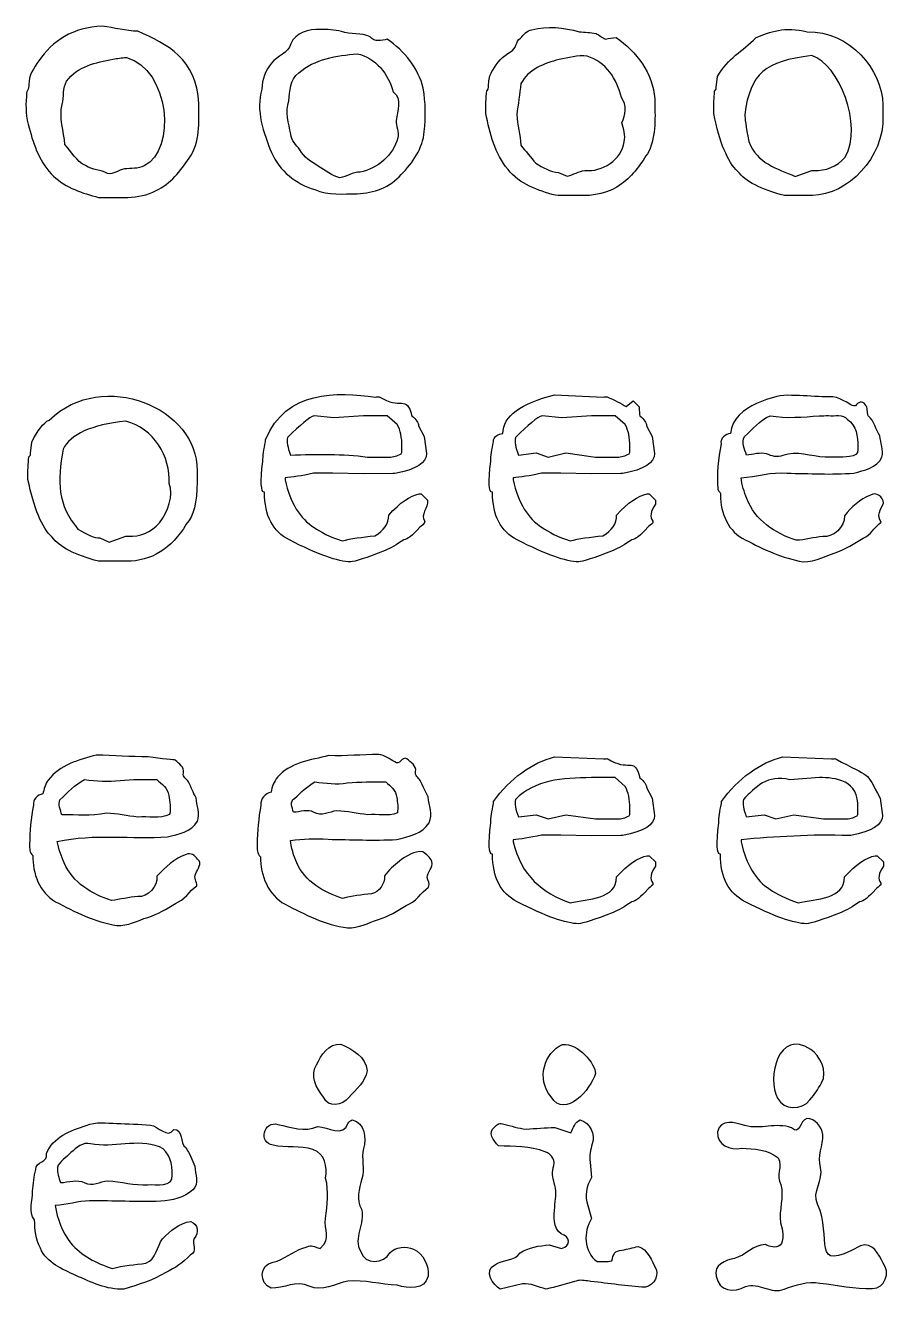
# Model space of a CAD drawing. Extents: x 1 to 11, y 10 to 119.
# Drawn here: x 0.97 to 11.05, y 77.7 to 92.49 of the extents above; entities that cross this region are included whole.
import ezdxf

# ---------------------------------------------------------------- set-up
doc = ezdxf.new("R2010")
doc.units = 0
doc.layers.add('Letters', color=7, linetype='CONTINUOUS')

msp = doc.modelspace()

# ---------------------------------------------------------------- linework, layer by layer
at = {"layer": 'Letters', "color": 7}
for p, q in [((4.406888, 92.448127), (4.406888, 92.448127)), ((7.425866, 92.420778), (7.425866, 92.420778)), ((10.082371, 92.420778), (10.082371, 92.420778)), ((4.836488, 92.162819), (4.836488, 92.162819)), ((1.129069, 92.080444), (1.129069, 92.080444)), ((2.148223, 92.119831), (2.148223, 92.119831)), ((9.023074, 91.769521), (9.037144, 91.900174)), ((9.002974, 91.72731), (9.023074, 91.74942)), ((9.023074, 91.74942), (9.023074, 91.769521)), ((10.964783, 91.566506), (10.964783, 91.435852)), ((6.698228, 91.453942), (6.698228, 91.453942)), ((8.992923, 91.466003), (8.992923, 91.552436)), ((9.354732, 91.453942), (9.354732, 91.453942)), ((9.941667, 90.734346), (10.134632, 90.804697)), ((10.134632, 90.804697), (10.158753, 90.804697)), ((10.142672, 90.51123), (9.817044, 90.51123)), ((7.138429, 88.186688), (7.709283, 88.162568)), ((9.810186, 88.182502), (9.810186, 88.182502)), ((7.97461, 88.052016), (8.053001, 88.120357)), ((8.053001, 88.120357), (8.125363, 88.047996)), ((4.566346, 87.921361), (4.3372, 87.945482)), ((4.912075, 87.945482), (4.566346, 87.921361)), ((5.189462, 87.945482), (4.912075, 87.945482)), ((5.306044, 87.84096), (5.189462, 87.945482)), ((7.222851, 87.921361), (6.993705, 87.945482)), ((7.568579, 87.945482), (7.222851, 87.921361)), ((7.845966, 87.945482), (7.568579, 87.945482)), ((7.962549, 87.84096), (7.845966, 87.945482)), ((10.330911, 87.946543), (10.330911, 87.946543)), ((5.553281, 87.8289), (5.619612, 87.704276)), ((8.209785, 87.8289), (8.276117, 87.704276)), ((1.031337, 87.507291), (1.045408, 87.637946)), ((3.770366, 87.641966), (3.770366, 87.666086)), ((3.770366, 87.641966), (3.770366, 87.641966)), ((5.360316, 87.515331), (5.360316, 87.587693)), ((5.619612, 87.704276), (5.647753, 87.503271)), ((6.426871, 87.641966), (6.426871, 87.666086)), ((6.426871, 87.641966), (6.426871, 87.641966)), ((8.016821, 87.515331), (8.016821, 87.587693)), ((8.276117, 87.704276), (8.304258, 87.503271)), ((1.011237, 87.465081), (1.031337, 87.48719)), ((1.031337, 87.48719), (1.031337, 87.507291)), ((4.059813, 87.48719), (4.059813, 87.48719)), ((4.958306, 87.463071), (5.211572, 87.463071)), ((5.350266, 87.501261), (5.360316, 87.515331)), ((6.716318, 87.48719), (6.923353, 87.511311)), ((6.716318, 87.48719), (6.716318, 87.48719)), ((6.923353, 87.511311), (7.062047, 87.463071)), ((7.062047, 87.463071), (7.269082, 87.511311)), ((7.269082, 87.511311), (7.614811, 87.463071)), ((7.614811, 87.463071), (7.868077, 87.463071)), ((8.00677, 87.501261), (8.016821, 87.515331)), ((1.001187, 87.203774), (1.001187, 87.290206)), ((2.973046, 87.304276), (2.973046, 87.173623)), ((2.973046, 87.304276), (2.973046, 87.304276)), ((4.554286, 87.276136), (4.32916, 87.274126)), ((4.908054, 87.266084), (4.554286, 87.276136)), ((7.21079, 87.276136), (6.985665, 87.274126)), ((7.564559, 87.266084), (7.21079, 87.276136)), ((3.999512, 87.221864), (3.999512, 87.197744)), ((5.253783, 87.270106), (4.908054, 87.266084)), ((5.277904, 87.270106), (5.253783, 87.270106)), ((6.656017, 87.221864), (6.656017, 87.197744)), ((7.910288, 87.270106), (7.564559, 87.266084)), ((7.934409, 87.270106), (7.910288, 87.270106)), ((5.561321, 87.03493), (5.585441, 87.03493)), ((5.585441, 87.03493), (5.657803, 86.962568)), ((8.217826, 87.03493), (8.241946, 87.03493)), ((8.241946, 87.03493), (8.314308, 86.962568)), ((8.314308, 86.962568), (8.314308, 86.914327)), ((8.282147, 86.715331), (8.282147, 86.695231)), ((1.584101, 86.624879), (1.584101, 86.624879)), ((1.949931, 86.472116), (2.142895, 86.542468)), ((2.142895, 86.542468), (2.167016, 86.542468)), ((1.839378, 86.520357), (1.949931, 86.472116)), ((2.150936, 86.249), (1.825307, 86.249)), ((1.797906, 83.990218), (1.797906, 83.990219)), ((4.506185, 83.983516), (4.506185, 83.983516)), ((7.138429, 83.968903), (7.709283, 83.944783)), ((9.794933, 83.968903), (10.365788, 83.944783)), ((7.845966, 83.727698), (7.568579, 83.727698)), ((7.962549, 83.623174), (7.845966, 83.727698)), ((10.225084, 83.727698), (9.879356, 83.703577)), ((2.502335, 83.705747), (2.502335, 83.705747)), ((5.170578, 83.678367), (5.170578, 83.678367)), ((8.209785, 83.611114), (8.276117, 83.486491)), ((6.426871, 83.42418), (6.426871, 83.4483)), ((8.276117, 83.486491), (8.304258, 83.285487)), ((9.083376, 83.42418), (9.083376, 83.4483)), ((10.932622, 83.486491), (10.960763, 83.285487)), ((6.426871, 83.42418), (6.426871, 83.42418)), ((6.716318, 83.269406), (6.923353, 83.293527)), ((6.923353, 83.293527), (7.062047, 83.245286)), ((7.062047, 83.245286), (7.269082, 83.293527)), ((7.269082, 83.293527), (7.614811, 83.245286)), ((8.00677, 83.283477), (8.016821, 83.297547)), ((8.016821, 83.297547), (8.016821, 83.369908)), ((9.083376, 83.42418), (9.083376, 83.42418)), ((9.372823, 83.269406), (9.579858, 83.293527)), ((9.579858, 83.293527), (9.718552, 83.245286)), ((9.718552, 83.245286), (9.925587, 83.293527)), ((9.925587, 83.293527), (10.271315, 83.245286)), ((10.663275, 83.283477), (10.673325, 83.297547)), ((10.673325, 83.297547), (10.673325, 83.369908)), ((6.716318, 83.269406), (6.716318, 83.269406)), ((7.614811, 83.245286), (7.868077, 83.245286)), ((9.372823, 83.269406), (9.372823, 83.269406)), ((10.271315, 83.245286), (10.524582, 83.245286)), ((6.656017, 83.004079), (6.656017, 82.979959)), ((7.21079, 83.058351), (6.985665, 83.056341)), ((7.564559, 83.0483), (7.21079, 83.058351)), ((7.910288, 83.052321), (7.564559, 83.0483)), ((7.934409, 83.052321), (7.910288, 83.052321)), ((9.312521, 83.004079), (9.312521, 82.979959)), ((10.590913, 83.052321), (10.566793, 83.052321)), ((8.217826, 82.817144), (8.241946, 82.817144)), ((8.241946, 82.817144), (8.314308, 82.744782)), ((8.314308, 82.744782), (8.314308, 82.696542)), ((10.87433, 82.817144), (10.898451, 82.817144)), ((10.898451, 82.817144), (10.970813, 82.744782)), ((10.970813, 82.744782), (10.970813, 82.696542)), ((8.282147, 82.497547), (8.282147, 82.477447)), ((10.938652, 82.497547), (10.938652, 82.477447)), ((4.648758, 80.621247), (4.648758, 80.621247)), ((7.615533, 80.278564), (7.615533, 80.278564)), ((9.73751, 79.992258), (9.73751, 79.992258)), ((4.781421, 79.738834), (4.781421, 79.738834)), ((7.437926, 79.738834), (7.437926, 79.738834)), ((10.079304, 79.756484), (10.079305, 79.756484)), ((7.140981, 79.650234), (7.329383, 79.588081)), ((1.091639, 79.161951), (1.091639, 79.161951)), ((7.553471, 79.244017), (7.568579, 79.065468)), ((1.381086, 79.007176), (1.381086, 79.007176)), ((7.527623, 78.741394), (7.568579, 78.589086)), ((7.076728, 78.28362), (7.220841, 78.241348)), ((6.764559, 77.829287), (6.505263, 77.764966))]:
    msp.add_line(p, q, dxfattribs=at)
for points in [[(1.868231, 92.484942), (1.530306, 92.47445), (1.280337, 92.310676), (1.129069, 92.080444)], [(2.283427, 92.426559), (2.142091, 92.426803), (2.007387, 92.46786), (1.868231, 92.484942)], [(6.874044, 92.442322), (7.054532, 92.494316), (7.246958, 92.465553), (7.425866, 92.420778)], [(9.488658, 92.351407), (9.640082, 92.417068), (9.826424, 92.486439), (10.082371, 92.420778)], [(2.994889, 91.581352), (2.965272, 92.110381), (2.622799, 92.272378), (2.283427, 92.426559)], [(4.406888, 92.448127), (4.277111, 92.449571), (4.119642, 92.412848), (4.064418, 92.280614)], [(4.654719, 92.42425), (4.573162, 92.44021), (4.490068, 92.449489), (4.406888, 92.448127)], [(4.990829, 92.359824), (4.887027, 92.416063), (4.762386, 92.380214), (4.654719, 92.42425)], [(5.189331, 92.332111), (5.123033, 92.314124), (5.040186, 92.299338), (4.990829, 92.359824)], [(5.60858, 91.760692), (5.551391, 91.997073), (5.388042, 92.197264), (5.189331, 92.332111)], [(6.624641, 92.185562), (6.695573, 92.219241), (6.683542, 92.305322), (6.739957, 92.347284)], [(6.739957, 92.347284), (6.780927, 92.384643), (6.81421, 92.435139), (6.874044, 92.442322)], [(7.425866, 92.420778), (7.490766, 92.413512), (7.558049, 92.413217), (7.621485, 92.401673)], [(7.621485, 92.401673), (7.658256, 92.380973), (7.69269, 92.349377), (7.730857, 92.33519)], [(7.730857, 92.33519), (7.772577, 92.341609), (7.814297, 92.348027), (7.856017, 92.354446)], [(7.856017, 92.354446), (8.092486, 92.188924), (8.287149, 91.934173), (8.305518, 91.637618)], [(9.037144, 91.900174), (9.162402, 92.116682), (9.323386, 92.18914), (9.488658, 92.351407)], [(10.082371, 92.420778), (10.577803, 92.427992), (10.95694, 91.98245), (10.964783, 91.566506)], [(4.064418, 92.280614), (4.035022, 92.168339), (3.906475, 92.139713), (3.840199, 92.054768)], [(4.157322, 91.939686), (4.339309, 92.102743), (4.600867, 92.142021), (4.836488, 92.162819)], [(4.836488, 92.162819), (5.053317, 92.122098), (5.204599, 91.923002), (5.258884, 91.719199)], [(6.418399, 91.971688), (6.465582, 92.061233), (6.535631, 92.136932), (6.624641, 92.185562)], [(1.129069, 92.080444), (1.06922, 91.998942), (1.007638, 91.910154), (1.013007, 91.804301)], [(1.452456, 91.844128), (1.574338, 92.01493), (1.797063, 92.064687), (1.991165, 92.101019)], [(1.991165, 92.101019), (2.043154, 92.108438), (2.095966, 92.119129), (2.148223, 92.119831)], [(2.148223, 92.119831), (2.656598, 91.97929), (2.73139, 91.041471), (2.357118, 90.856662)], [(3.840199, 92.054768), (3.768964, 91.97046), (3.729146, 91.863248), (3.727612, 91.752619)], [(7.190461, 92.095962), (7.020014, 92.053124), (6.830524, 91.982838), (6.746469, 91.815752)], [(7.518493, 92.133654), (7.409999, 92.153103), (7.297964, 92.114922), (7.190461, 92.095962)], [(7.918715, 91.654419), (7.865927, 91.861554), (7.738362, 92.076219), (7.518493, 92.133654)], [(10.134632, 92.14339), (9.5886, 92.073232), (9.420345, 91.946036), (9.354732, 91.453942)], [(10.526592, 90.959471), (10.733294, 91.333619), (10.457267, 92.039263), (10.134632, 92.14339)], [(4.042014, 91.613673), (4.053897, 91.728247), (4.052909, 91.864214), (4.157322, 91.939686)], [(6.373117, 91.830317), (6.373917, 91.881688), (6.388202, 91.929463), (6.418399, 91.971688)], [(1.013007, 91.804301), (1.015905, 91.752486), (0.974561, 91.721219), (0.984924, 91.666492)], [(1.400952, 91.57249), (1.422932, 91.661318), (1.405953, 91.763676), (1.452456, 91.844128)], [(3.727612, 91.752619), (3.653141, 91.502617), (3.746892, 91.243142), (3.838507, 91.01104)], [(5.258884, 91.719199), (5.364813, 91.638211), (5.306241, 91.496061), (5.293585, 91.387646)], [(5.620646, 91.25798), (5.638995, 91.424694), (5.635194, 91.595352), (5.60858, 91.760692)], [(6.336419, 91.466003), (6.336352, 91.554448), (6.335635, 91.645759), (6.350208, 91.731423)], [(6.350208, 91.731423), (6.379186, 91.754897), (6.363294, 91.797528), (6.373117, 91.830317)], [(6.746469, 91.815752), (6.730388, 91.695149), (6.714308, 91.574546), (6.698228, 91.453942)], [(8.992923, 91.552436), (8.992923, 91.577896), (8.996273, 91.636188), (9.002974, 91.72731)], [(0.984924, 91.666492), (0.971849, 91.54292), (0.978216, 91.418721), (1.016569, 91.299886)], [(1.431187, 91.10608), (1.425037, 91.261626), (1.358476, 91.416239), (1.400952, 91.57249)], [(2.879131, 90.947699), (3.011045, 91.129206), (2.992827, 91.368881), (2.994889, 91.581352)], [(4.065742, 91.226773), (4.038903, 91.35355), (3.998519, 91.48494), (4.042014, 91.613673)], [(7.922348, 91.358529), (7.970337, 91.450042), (7.980063, 91.565092), (7.918715, 91.654419)], [(8.305518, 91.637618), (8.308973, 91.432257), (8.324549, 91.216128), (8.237047, 91.024672)], [(6.595762, 90.814818), (6.441159, 90.997101), (6.386842, 91.238293), (6.336419, 91.466003)], [(6.698228, 91.453942), (6.702273, 91.33404), (6.741814, 91.2177), (6.744459, 91.098164)], [(9.27433, 90.792636), (9.155067, 90.90386), (9.061265, 91.128316), (8.992923, 91.466003)], [(9.354732, 91.453942), (9.354732, 91.419102), (9.370143, 91.314579), (9.400964, 91.140376)], [(10.964783, 91.435852), (10.978526, 90.951292), (10.552159, 90.519103), (10.142672, 90.51123)], [(1.016569, 91.299886), (1.068559, 91.095116), (1.144435, 90.886161), (1.300927, 90.737361)], [(5.293585, 91.387646), (5.284417, 91.317676), (5.33532, 91.25402), (5.311141, 91.182958)], [(7.950646, 91.137813), (7.966899, 91.212861), (7.943437, 91.288268), (7.922348, 91.358529)], [(4.169171, 91.044547), (4.12783, 91.101558), (4.069231, 91.1507), (4.065742, 91.226773)], [(5.311141, 91.182958), (5.263223, 90.978063), (5.072283, 90.8269), (4.872491, 90.783153)], [(5.352265, 90.755332), (5.483566, 90.89441), (5.60428, 91.061358), (5.620646, 91.25798)], [(7.489245, 90.804697), (7.696749, 90.7816), (7.91656, 90.926708), (7.950646, 91.137813)], [(9.400964, 91.140376), (9.500911, 90.882151), (9.731135, 90.826213), (9.941667, 90.734346)], [(1.672737, 90.860864), (1.563613, 90.908521), (1.511164, 91.02388), (1.431187, 91.10608)], [(3.838507, 91.01104), (3.932859, 90.801032), (4.12431, 90.642718), (4.344756, 90.580248)], [(4.385338, 90.852402), (4.304963, 90.906677), (4.214794, 90.953828), (4.169171, 91.044547)], [(6.744459, 91.098164), (6.80275, 91.027812), (6.861042, 90.957461), (6.919333, 90.887109)], [(8.237047, 91.024672), (8.149039, 90.886272), (8.055217, 90.744452), (7.918925, 90.647968)], [(1.930548, 90.766753), (1.849829, 90.813881), (1.751568, 90.80722), (1.672737, 90.860864)], [(2.357118, 90.856662), (2.284581, 90.820249), (2.201527, 90.830398), (2.125046, 90.821556)], [(2.495603, 90.56863), (2.661232, 90.649626), (2.780429, 90.796726), (2.879131, 90.947699)], [(4.636098, 90.718092), (4.543511, 90.738493), (4.467256, 90.80531), (4.385338, 90.852402)], [(6.919333, 90.887109), (7.00046, 90.835662), (7.08889, 90.789317), (7.184799, 90.77814)], [(10.158753, 90.804697), (10.300796, 90.795317), (10.423409, 90.846908), (10.526592, 90.959471)], [(1.300927, 90.737361), (1.442552, 90.599507), (1.638611, 90.538191), (1.825307, 90.489279)], [(2.125046, 90.821556), (2.060343, 90.807484), (1.994424, 90.754101), (1.930548, 90.766753)], [(4.872491, 90.783153), (4.786289, 90.786291), (4.717303, 90.731086), (4.636098, 90.718092)], [(4.839639, 90.531978), (5.031232, 90.537378), (5.223019, 90.610467), (5.352265, 90.755332)], [(7.147669, 90.514576), (6.944759, 90.569566), (6.729164, 90.642524), (6.595762, 90.814818)], [(7.184799, 90.77814), (7.220039, 90.765618), (7.254931, 90.741863), (7.290385, 90.736249)], [(7.290385, 90.736249), (7.356882, 90.757872), (7.421631, 90.789396), (7.489245, 90.804697)], [(9.817044, 90.51123), (9.540997, 90.582251), (9.360093, 90.676053), (9.27433, 90.792636)], [(1.825307, 90.489279), (2.048623, 90.495054), (2.289881, 90.457672), (2.495603, 90.56863)], [(4.344756, 90.580248), (4.50173, 90.514008), (4.674059, 90.530462), (4.839639, 90.531978)], [(7.918925, 90.647968), (7.77496, 90.539313), (7.591157, 90.50237), (7.413903, 90.51123)], [(7.413903, 90.51123), (7.325293, 90.513396), (7.235569, 90.506854), (7.147669, 90.514576)], [(1.248423, 87.895231), (1.885019, 88.502621), (2.984556, 88.030999), (2.973046, 87.304276)], [(3.770366, 87.666086), (4.009412, 88.247152), (4.606023, 88.222302), (5.052778, 88.162568)], [(5.052778, 88.162568), (5.066178, 88.163909), (5.080249, 88.165248), (5.094989, 88.166588)], [(5.094989, 88.166588), (5.34719, 88.004388), (5.406834, 88.201653), (5.476899, 87.943472)], [(6.535414, 87.736437), (6.540774, 87.941463), (6.741779, 88.091546), (7.138429, 88.186688)], [(7.709283, 88.162568), (7.722683, 88.163908), (7.736754, 88.165248), (7.751494, 88.166588)], [(7.751494, 88.166588), (7.838596, 88.126387), (7.912968, 88.088196), (7.97461, 88.052016)], [(9.810186, 88.182502), (9.699852, 88.173839), (9.594373, 88.12787), (9.49187, 88.087667)], [(10.171697, 88.170602), (10.051292, 88.176789), (9.930821, 88.184701), (9.810186, 88.182502)], [(10.500108, 88.123516), (10.401195, 88.188776), (10.281603, 88.157232), (10.171697, 88.170602)], [(8.125363, 88.047996), (8.125363, 87.997074), (8.128043, 87.962233), (8.133404, 87.943472)], [(9.49187, 88.087667), (9.348781, 88.024496), (9.196837, 87.906556), (9.190264, 87.737992)], [(10.646319, 88.059108), (10.592485, 88.051917), (10.550097, 88.108448), (10.500108, 88.123516)], [(10.758667, 88.076534), (10.728677, 88.123674), (10.666673, 88.103761), (10.646319, 88.059108)], [(10.794149, 87.944503), (10.771128, 87.985438), (10.797777, 88.040374), (10.758667, 88.076534)], [(1.045408, 87.637946), (1.112409, 87.774628), (1.180081, 87.86039), (1.248423, 87.895231)], [(2.142895, 87.881161), (1.739545, 87.839619), (1.495659, 87.730407), (1.411237, 87.553522)], [(2.647815, 87.154552), (2.664474, 87.469334), (2.466073, 87.801287), (2.142895, 87.881161)], [(4.3372, 87.945482), (4.280919, 87.926722), (4.177066, 87.841629), (4.025642, 87.690206)], [(5.476899, 87.943472), (5.52782, 87.900591), (5.553281, 87.8624), (5.553281, 87.8289)], [(6.993705, 87.945482), (6.937424, 87.926721), (6.833571, 87.841629), (6.682147, 87.690206)], [(8.133404, 87.943472), (8.184325, 87.900591), (8.209785, 87.862401), (8.209785, 87.8289)], [(9.35074, 87.701122), (9.444658, 87.788968), (9.531724, 87.890768), (9.651072, 87.945068)], [(9.651072, 87.945068), (9.840668, 87.911164), (10.033579, 87.929549), (10.223294, 87.943917)], [(10.223294, 87.943917), (10.25866, 87.945378), (10.294961, 87.946331), (10.330911, 87.946543)], [(10.330911, 87.946543), (10.405401, 87.937841), (10.497726, 87.96885), (10.551527, 87.902684)], [(10.551527, 87.902684), (10.65715, 87.833579), (10.672395, 87.69968), (10.673468, 87.584281)], [(10.930238, 87.709151), (10.88001, 87.785482), (10.863516, 87.88175), (10.794149, 87.944503)], [(5.360316, 87.587693), (5.360316, 87.690876), (5.342225, 87.775298), (5.306044, 87.84096)], [(6.426871, 87.666086), (6.440271, 87.706286), (6.476452, 87.729737), (6.535414, 87.736437)], [(8.016821, 87.587693), (8.016821, 87.690876), (7.99873, 87.775298), (7.962549, 87.84096)], [(9.190264, 87.737992), (9.127413, 87.734711), (9.068156, 87.682797), (9.077879, 87.616409)], [(3.738205, 87.412819), (3.739545, 87.47714), (3.750266, 87.553522), (3.770366, 87.641966)], [(4.025642, 87.690206), (4.016262, 87.644644), (4.027652, 87.576972), (4.059813, 87.48719)], [(6.39471, 87.412819), (6.39605, 87.47714), (6.40677, 87.553523), (6.426871, 87.641966)], [(6.682147, 87.690206), (6.672767, 87.644645), (6.684157, 87.576973), (6.716318, 87.48719)], [(9.077879, 87.616409), (9.048788, 87.442839), (9.024137, 87.264368), (9.040112, 87.088643)], [(9.37375, 87.486278), (9.355328, 87.553177), (9.313218, 87.635639), (9.35074, 87.701122)], [(10.673468, 87.584281), (10.677541, 87.538564), (10.672102, 87.4884), (10.616762, 87.479117)], [(10.953372, 87.461104), (10.974321, 87.544157), (10.935675, 87.627712), (10.930238, 87.709151)], [(1.001187, 87.290206), (1.001187, 87.315667), (1.004537, 87.373958), (1.011237, 87.465081)], [(1.411237, 87.553522), (1.340206, 87.179878), (1.348857, 86.902556), (1.584101, 86.624879)], [(4.059813, 87.48719), (4.376314, 87.49547), (4.66843, 87.504536), (4.958306, 87.463071)], [(5.211572, 87.463071), (5.259813, 87.463071), (5.306044, 87.475801), (5.350266, 87.501261)], [(5.647753, 87.503271), (5.647753, 87.396069), (5.52447, 87.318347), (5.277904, 87.270106)], [(7.868077, 87.463071), (7.916318, 87.463071), (7.962549, 87.475801), (8.00677, 87.501261)], [(8.304258, 87.503271), (8.304258, 87.396069), (8.180975, 87.318347), (7.934409, 87.270106)], [(9.609882, 87.501273), (9.531003, 87.520532), (9.451564, 87.491989), (9.37375, 87.486278)], [(9.798381, 87.480592), (9.733958, 87.453663), (9.669601, 87.475321), (9.609882, 87.501273)], [(10.292934, 87.462971), (10.128694, 87.468116), (9.959624, 87.54275), (9.798381, 87.480592)], [(10.616762, 87.479117), (10.511897, 87.449074), (10.40055, 87.46855), (10.292934, 87.462971)], [(10.625596, 87.27746), (10.745217, 87.307554), (10.896537, 87.33663), (10.953372, 87.461104)], [(3.758306, 87.05302), (3.715425, 87.05302), (3.708724, 87.172953), (3.738205, 87.412819)], [(4.32916, 87.274126), (4.189797, 87.244644), (4.079914, 87.227224), (3.999512, 87.221864)], [(6.414811, 87.05302), (6.371929, 87.05302), (6.365229, 87.172953), (6.39471, 87.412819)], [(6.985665, 87.274126), (6.846301, 87.244645), (6.736419, 87.227224), (6.656017, 87.221864)], [(9.313702, 87.221174), (9.491785, 87.235322), (9.666008, 87.293698), (9.846297, 87.274798)], [(9.846297, 87.274798), (10.105817, 87.273571), (10.366939, 87.253686), (10.625596, 87.27746)], [(1.282594, 86.530407), (1.163331, 86.64163), (1.069528, 86.866086), (1.001187, 87.203774)], [(2.534855, 86.697241), (2.627317, 86.821864), (2.705437, 87.020548), (2.647815, 87.154552)], [(2.973046, 87.173623), (2.973046, 86.935098), (2.930835, 86.770943), (2.846413, 86.681161)], [(3.999512, 87.197744), (4.058473, 86.929737), (4.171036, 86.744812), (4.3372, 86.642969)], [(6.656017, 87.197744), (6.714978, 86.929738), (6.827541, 86.744813), (6.993705, 86.642969)], [(9.380803, 86.98031), (9.348293, 87.057116), (9.319456, 87.137291), (9.313702, 87.221174)], [(4.047753, 86.498247), (3.854788, 86.596069), (3.758306, 86.780993), (3.758306, 87.05302)], [(5.205542, 86.787693), (5.338205, 86.932417), (5.456798, 87.014829), (5.561321, 87.03493)], [(6.704258, 86.498247), (6.511293, 86.596069), (6.414811, 86.780993), (6.414811, 87.05302)], [(7.862047, 86.787693), (7.99471, 86.932417), (8.113303, 87.014829), (8.217826, 87.03493)], [(9.040112, 87.088643), (9.046868, 87.058901), (9.084216, 87.053766), (9.070603, 87.018222)], [(9.070603, 87.018222), (9.07288, 86.813309), (9.162504, 86.586781), (9.361145, 86.499969)], [(9.953524, 86.493917), (9.712186, 86.573224), (9.468095, 86.728122), (9.380803, 86.98031)], [(10.819648, 87.018982), (10.699565, 86.969872), (10.593733, 86.878978), (10.518129, 86.778119)], [(10.971276, 86.92584), (10.970552, 86.998011), (10.886598, 87.063596), (10.819648, 87.018982)], [(5.657803, 86.962568), (5.665795, 86.866322), (5.571078, 86.792966), (5.625642, 86.715331)], [(8.314308, 86.914327), (8.256687, 86.829904), (8.245966, 86.763573), (8.282147, 86.715331)], [(10.94595, 86.703552), (10.884387, 86.773214), (10.940266, 86.860366), (10.971276, 86.92584)], [(2.167016, 86.542468), (2.309059, 86.533088), (2.431673, 86.584679), (2.534855, 86.697241)], [(5.044738, 86.544478), (5.151941, 86.606119), (5.205542, 86.68719), (5.205542, 86.787693)], [(5.625642, 86.715331), (5.628513, 86.681937), (5.587723, 86.662446), (5.567351, 86.64498)], [(7.701243, 86.544478), (7.808445, 86.606119), (7.862047, 86.68719), (7.862047, 86.787693)], [(8.282147, 86.695231), (8.262047, 86.67781), (8.242616, 86.66106), (8.223856, 86.64498)], [(10.518129, 86.778119), (10.514879, 86.647042), (10.396995, 86.525828), (10.262989, 86.536417)], [(10.773988, 86.538709), (10.837492, 86.587076), (10.881717, 86.655966), (10.94595, 86.703552)], [(1.584101, 86.624879), (1.695324, 86.555197), (1.780416, 86.520357), (1.839378, 86.520357)], [(2.846413, 86.681161), (2.670869, 86.393054), (2.439043, 86.249), (2.150936, 86.249)], [(4.3372, 86.642969), (4.409562, 86.588028), (4.518105, 86.535767), (4.662828, 86.486186)], [(4.662828, 86.486186), (4.764671, 86.512987), (4.891974, 86.532417), (5.044738, 86.544478)], [(5.567351, 86.64498), (5.485609, 86.551178), (5.423297, 86.502267), (5.380416, 86.498247)], [(6.993705, 86.642969), (7.066067, 86.588028), (7.17461, 86.535767), (7.319333, 86.486186)], [(7.319333, 86.486186), (7.421176, 86.512986), (7.548479, 86.532417), (7.701243, 86.544478)], [(8.223856, 86.64498), (8.142114, 86.551178), (8.079802, 86.502267), (8.036921, 86.498247)], [(10.262989, 86.536417), (10.159105, 86.529726), (10.055054, 86.494631), (9.953524, 86.493917)], [(10.459427, 86.365076), (10.568617, 86.41463), (10.670465, 86.479278), (10.773988, 86.538709)], [(1.825307, 86.249), (1.54926, 86.320022), (1.368356, 86.413823), (1.282594, 86.530407)], [(4.763331, 86.24297), (4.615927, 86.24297), (4.377401, 86.328062), (4.047753, 86.498247)], [(5.380416, 86.498247), (5.300014, 86.441964), (5.227652, 86.400423), (5.163331, 86.373623)], [(7.419836, 86.24297), (7.272432, 86.24297), (7.033906, 86.328062), (6.704258, 86.498247)], [(8.036921, 86.498247), (7.956519, 86.441964), (7.884157, 86.400423), (7.819836, 86.373623)], [(9.361145, 86.499969), (9.573259, 86.387799), (9.795844, 86.280259), (10.035079, 86.244063)], [(5.163331, 86.373623), (4.940885, 86.286521), (4.807552, 86.24297), (4.763331, 86.24297)], [(7.819836, 86.373623), (7.59739, 86.286521), (7.464057, 86.24297), (7.419836, 86.24297)], [(10.035079, 86.244063), (10.185525, 86.241034), (10.318966, 86.323042), (10.459427, 86.365076)], [(1.797906, 83.990219), (1.595662, 83.937162), (1.371091, 83.873362), (1.238566, 83.699122)], [(2.403265, 83.969607), (2.201848, 83.968083), (1.999364, 83.986439), (1.797906, 83.990218)], [(2.718799, 83.932586), (2.718799, 83.932586), (2.550592, 83.943316), (2.403265, 83.969607)], [(2.81318, 83.781109), (2.828792, 83.851866), (2.759077, 83.885706), (2.718799, 83.932586)], [(4.506185, 83.983516), (4.299964, 83.932771), (4.048238, 83.901844), (3.907945, 83.73096)], [(5.090433, 83.997917), (4.887551, 83.9941), (4.709346, 83.978746), (4.506185, 83.983516)], [(5.278595, 83.912498), (5.216219, 83.939781), (5.157868, 83.986363), (5.090433, 83.997917)], [(5.418409, 83.946759), (5.359279, 83.980434), (5.329476, 83.859341), (5.278595, 83.912498)], [(5.518729, 83.799141), (5.531995, 83.868027), (5.460248, 83.906263), (5.418409, 83.946759)], [(6.426871, 83.4483), (6.615136, 83.716411), (6.880695, 83.904508), (7.138429, 83.968903)], [(7.709283, 83.944783), (7.722683, 83.946123), (7.736754, 83.947462), (7.751494, 83.948803)], [(7.751494, 83.948803), (8.003695, 83.786603), (8.063338, 83.983869), (8.133404, 83.725688)], [(9.083376, 83.4483), (9.271642, 83.716411), (9.537199, 83.904508), (9.794933, 83.968903)], [(10.365788, 83.944783), (10.379188, 83.946123), (10.393258, 83.947462), (10.407999, 83.948803)], [(10.407999, 83.948803), (10.838438, 83.711732), (10.751841, 83.826141), (10.932622, 83.486491)], [(2.873428, 83.677508), (2.853053, 83.714011), (2.802275, 83.731894), (2.81318, 83.781109)], [(3.907945, 83.73096), (3.869528, 83.68114), (3.843229, 83.621609), (3.834918, 83.559093)], [(5.574089, 83.693224), (5.55152, 83.728506), (5.507131, 83.750347), (5.518729, 83.799141)], [(7.568579, 83.727698), (7.223124, 83.723216), (6.913875, 83.703518), (6.682147, 83.472421)], [(8.133404, 83.725688), (8.184325, 83.682806), (8.209785, 83.644614), (8.209785, 83.611114)], [(9.879356, 83.703577), (9.618009, 83.770208), (9.478063, 83.611164), (9.338652, 83.472421)], [(10.673325, 83.369908), (10.689731, 83.701939), (10.405383, 83.728992), (10.225084, 83.727698)], [(1.238566, 83.699122), (1.201575, 83.653073), (1.187712, 83.588401), (1.175252, 83.536967)], [(1.375151, 83.469508), (1.465085, 83.553452), (1.550047, 83.649196), (1.661223, 83.70534)], [(1.661223, 83.70534), (1.798978, 83.686348), (1.936872, 83.675364), (2.075302, 83.694658)], [(2.075302, 83.694658), (2.217469, 83.709134), (2.359681, 83.70565), (2.502335, 83.705747)], [(2.502335, 83.705747), (2.561464, 83.653431), (2.63315, 83.605429), (2.6432, 83.520587)], [(2.962085, 83.493377), (2.924747, 83.551971), (2.901994, 83.615823), (2.873428, 83.677508)], [(4.109614, 83.485681), (4.183643, 83.554296), (4.255026, 83.629724), (4.345203, 83.677273)], [(4.345203, 83.677273), (4.470945, 83.662176), (4.596707, 83.644701), (4.723084, 83.665051)], [(4.723084, 83.665051), (4.872066, 83.679774), (5.02104, 83.67958), (5.170578, 83.678367)], [(5.170578, 83.678367), (5.230126, 83.63057), (5.291561, 83.578726), (5.298899, 83.497667)], [(5.666154, 83.502919), (5.628957, 83.563941), (5.604767, 83.629883), (5.574089, 83.693224)], [(8.016821, 83.369908), (8.016821, 83.473091), (7.99873, 83.557512), (7.962549, 83.623174)], [(1.175252, 83.536967), (1.110837, 83.528857), (1.05697, 83.472014), (1.065009, 83.405138)], [(1.396003, 83.293252), (1.381067, 83.349038), (1.351229, 83.415284), (1.375151, 83.469508)], [(2.6432, 83.520587), (2.657979, 83.448733), (2.668301, 83.366191), (2.652548, 83.298032)], [(2.975978, 83.219152), (3.015212, 83.30655), (2.962576, 83.403124), (2.962085, 83.493377)], [(3.834918, 83.559093), (3.764811, 83.544768), (3.70991, 83.47995), (3.716396, 83.407467)], [(4.095378, 83.323204), (4.082968, 83.377379), (4.046173, 83.450702), (4.109614, 83.485681)], [(5.298899, 83.497667), (5.310115, 83.438917), (5.315189, 83.373986), (5.307754, 83.317393)], [(5.676274, 83.201958), (5.725497, 83.296599), (5.670282, 83.4044), (5.666154, 83.502919)], [(6.682147, 83.472421), (6.672767, 83.42686), (6.684157, 83.359188), (6.716318, 83.269406)], [(9.338652, 83.472421), (9.329272, 83.42686), (9.340662, 83.359188), (9.372823, 83.269406)], [(1.065009, 83.405138), (1.035605, 83.254936), (1.024638, 83.10132), (1.019615, 82.948552)], [(1.918174, 83.312416), (1.719107, 83.270941), (1.58632, 83.297794), (1.396003, 83.293252)], [(2.28109, 83.267246), (2.160215, 83.280142), (2.038632, 83.308809), (1.918174, 83.312416)], [(2.652548, 83.298032), (2.538039, 83.239332), (2.403869, 83.278753), (2.28109, 83.267246)], [(3.716396, 83.407467), (3.687081, 83.256316), (3.675563, 83.101827), (3.670941, 82.948102)], [(4.335682, 83.32182), (4.260306, 83.366117), (4.175298, 83.324064), (4.095378, 83.323204)], [(4.601396, 83.341579), (4.512583, 83.330433), (4.421191, 83.270579), (4.335682, 83.32182)], [(4.961726, 83.294624), (4.841598, 83.308236), (4.721605, 83.333844), (4.601396, 83.341579)], [(5.307754, 83.317393), (5.199288, 83.270291), (5.075998, 83.305552), (4.961726, 83.294624)], [(6.39471, 83.195033), (6.39605, 83.259356), (6.40677, 83.335738), (6.426871, 83.42418)], [(7.868077, 83.245286), (7.916318, 83.245286), (7.962549, 83.258017), (8.00677, 83.283477)], [(8.304258, 83.285487), (8.304258, 83.178284), (8.180975, 83.100562), (7.934409, 83.052321)], [(9.051215, 83.195033), (9.052555, 83.259356), (9.063275, 83.335738), (9.083376, 83.42418)], [(10.524582, 83.245286), (10.572823, 83.245286), (10.619054, 83.258017), (10.663275, 83.283477)], [(10.960763, 83.285487), (10.960763, 83.178284), (10.83748, 83.100562), (10.590913, 83.052321)], [(2.626583, 83.035471), (2.752131, 83.066651), (2.906654, 83.09692), (2.975978, 83.219152)], [(5.298274, 83.006109), (5.434606, 83.037859), (5.599554, 83.071449), (5.676274, 83.201958)], [(6.414811, 82.835236), (6.37193, 82.835236), (6.365229, 82.955169), (6.39471, 83.195033)], [(9.071315, 82.835236), (9.028434, 82.835236), (9.021734, 82.955169), (9.051215, 83.195033)], [(1.342745, 82.983758), (1.774547, 83.076791), (2.222142, 83.0091), (2.626583, 83.035471)], [(4.06073, 82.995801), (4.207416, 83.010783), (4.349863, 83.02183), (4.49871, 83.008522)], [(4.134035, 82.732711), (4.103389, 82.803321), (4.062941, 82.927514), (4.06073, 82.995801)], [(4.49871, 83.008522), (4.765069, 83.004739), (5.032261, 82.991622), (5.298274, 83.006109)], [(6.985665, 83.056341), (6.846301, 83.02686), (6.736419, 83.009439), (6.656017, 83.004079)], [(10.566793, 83.052321), (10.137683, 83.068241), (9.702127, 83.037394), (9.312521, 83.004079)], [(1.019615, 82.948552), (1.02269, 82.904743), (1.018687, 82.848539), (1.0578, 82.819223)], [(1.424969, 82.732748), (1.38772, 82.81274), (1.361098, 82.897581), (1.342745, 82.983758)], [(2.979083, 82.775827), (2.945848, 82.819221), (2.901677, 82.857922), (2.84622, 82.8308)], [(3.670941, 82.948102), (3.673102, 82.899163), (3.672927, 82.841782), (3.710177, 82.804879)], [(5.603912, 82.862919), (5.50217, 82.878111), (5.408601, 82.81105), (5.329881, 82.75458)], [(5.706763, 82.750806), (5.691011, 82.79895), (5.641729, 82.831977), (5.603912, 82.862919)], [(6.656017, 82.979959), (6.748697, 82.584449), (6.996695, 82.380229), (7.319333, 82.268401)], [(9.312521, 82.979959), (9.371483, 82.711952), (9.484046, 82.527028), (9.65021, 82.425184)], [(1.0578, 82.819223), (1.054838, 82.612658), (1.134816, 82.387341), (1.322827, 82.280916)], [(1.974738, 82.294929), (1.748972, 82.369976), (1.520489, 82.50324), (1.424969, 82.732748)], [(2.84622, 82.8308), (2.708552, 82.786596), (2.601452, 82.681981), (2.505015, 82.578681)], [(2.95711, 82.608977), (2.977893, 82.662376), (3.036682, 82.727112), (2.979083, 82.775827)], [(3.710177, 82.804879), (3.710233, 82.589814), (3.800824, 82.358793), (3.997437, 82.251606)], [(4.666189, 82.319638), (4.450589, 82.391847), (4.229258, 82.514568), (4.134035, 82.732711)], [(5.329881, 82.75458), (5.269058, 82.701776), (5.19987, 82.650593), (5.157606, 82.581748)], [(5.653998, 82.563652), (5.656201, 82.632124), (5.731266, 82.677336), (5.706763, 82.750806)], [(6.704258, 82.280462), (6.511293, 82.378283), (6.414811, 82.563209), (6.414811, 82.835236)], [(7.862047, 82.569908), (7.99471, 82.714631), (8.113303, 82.797043), (8.217826, 82.817144)], [(8.314308, 82.696542), (8.256687, 82.612119), (8.245966, 82.545787), (8.282147, 82.497547)], [(9.360763, 82.280462), (9.167798, 82.378283), (9.071315, 82.563209), (9.071315, 82.835236)], [(10.518552, 82.569908), (10.651215, 82.714631), (10.769808, 82.797043), (10.87433, 82.817144)], [(10.970813, 82.696542), (10.913191, 82.612119), (10.902471, 82.545787), (10.938652, 82.497547)], [(2.505015, 82.578681), (2.511069, 82.457107), (2.40511, 82.332861), (2.280426, 82.340949)], [(2.96886, 82.467384), (2.97136, 82.51471), (2.930147, 82.559861), (2.95711, 82.608977)], [(5.157606, 82.581748), (5.161537, 82.489487), (5.095642, 82.392723), (5.005764, 82.372681)], [(5.668084, 82.452333), (5.691654, 82.490639), (5.659218, 82.527433), (5.653998, 82.563652)], [(7.319333, 82.268401), (7.533517, 82.312864), (7.856679, 82.308143), (7.862047, 82.569908)], [(9.975838, 82.268401), (10.190022, 82.312864), (10.513183, 82.308143), (10.518552, 82.569908)], [(2.720385, 82.261704), (2.825444, 82.29809), (2.881963, 82.405002), (2.96886, 82.467384)], [(5.410026, 82.237863), (5.519343, 82.274903), (5.581929, 82.383356), (5.668084, 82.452333)], [(8.223856, 82.427196), (8.142114, 82.333393), (8.079802, 82.284482), (8.036921, 82.280462)], [(8.282147, 82.477447), (8.262047, 82.460026), (8.242616, 82.443276), (8.223856, 82.427196)], [(9.65021, 82.425184), (9.722572, 82.370242), (9.831114, 82.317982), (9.975838, 82.268401)], [(10.880361, 82.427196), (10.798619, 82.333393), (10.736307, 82.284482), (10.693426, 82.280462)], [(10.938652, 82.477447), (10.918552, 82.460026), (10.899121, 82.443276), (10.880361, 82.427196)], [(1.322827, 82.280916), (1.549839, 82.16438), (1.783243, 82.041752), (2.038941, 82.005533)], [(2.280426, 82.340949), (2.177653, 82.334313), (2.074336, 82.306759), (1.974738, 82.294929)], [(2.397168, 82.098647), (2.513792, 82.133931), (2.618014, 82.199863), (2.720385, 82.261704)], [(3.997437, 82.251606), (4.228597, 82.135196), (4.465226, 82.008088), (4.725974, 81.977353)], [(5.005764, 82.372681), (4.891627, 82.362332), (4.777536, 82.347357), (4.666189, 82.319638)], [(7.419836, 82.025186), (7.272432, 82.025186), (7.033906, 82.110278), (6.704258, 82.280462)], [(8.036921, 82.280462), (7.956519, 82.22418), (7.884157, 82.182639), (7.819836, 82.155838)], [(10.07634, 82.025186), (9.928937, 82.025186), (9.690411, 82.110278), (9.360763, 82.280462)], [(10.693426, 82.280462), (10.613024, 82.22418), (10.540662, 82.182639), (10.47634, 82.155838)], [(2.038941, 82.005533), (2.164654, 81.994274), (2.280328, 82.063008), (2.397168, 82.098647)], [(5.085519, 82.073012), (5.202221, 82.109669), (5.308336, 82.172579), (5.410026, 82.237863)], [(7.819836, 82.155838), (7.59739, 82.068737), (7.464057, 82.025186), (7.419836, 82.025186)], [(10.47634, 82.155838), (10.253895, 82.068737), (10.120562, 82.025186), (10.07634, 82.025186)], [(4.725974, 81.977353), (4.852242, 81.969363), (4.968055, 82.036782), (5.085519, 82.073012)], [(10.123897, 80.560411), (9.746015, 80.808039), (9.61061, 80.225648), (9.73751, 79.992258)], [(4.36541, 80.380258), (4.416921, 80.495122), (4.50437, 80.632412), (4.648758, 80.621247)], [(4.648758, 80.621247), (4.782034, 80.562727), (4.941851, 80.472982), (4.953841, 80.310539)], [(7.22976, 80.615812), (7.416231, 80.641003), (7.615776, 80.386353), (7.615533, 80.278564)], [(7.098078, 80.00614), (6.922297, 80.216351), (7.021114, 80.526439), (7.22976, 80.615812)], [(10.250885, 80.169351), (10.322816, 80.304739), (10.233632, 80.486868), (10.123897, 80.560411)], [(4.445718, 80.004019), (4.361143, 80.105567), (4.285177, 80.253596), (4.36541, 80.380258)], [(4.953841, 80.310539), (4.937046, 80.179811), (4.820787, 80.094322), (4.741572, 79.999076)], [(7.615533, 80.278564), (7.559966, 80.09857), (7.267042, 79.743651), (7.098078, 80.00614)], [(10.112684, 79.971954), (10.182743, 80.053939), (10.195791, 80.076467), (10.250885, 80.169351)], [(4.741572, 79.999076), (4.66316, 79.905101), (4.503494, 79.872917), (4.445718, 80.004019)], [(9.73751, 79.992258), (9.80559, 79.848619), (10.021608, 79.847843), (10.112684, 79.971954)], [(3.858043, 79.444017), (3.680792, 79.466487), (3.752907, 79.738519), (3.914802, 79.684077)], [(4.732573, 79.701466), (4.74492, 79.718082), (4.761467, 79.732372), (4.781421, 79.738834)], [(4.781421, 79.738834), (4.925543, 79.703987), (4.947207, 79.526394), (4.912999, 79.405093)], [(7.329383, 79.588081), (7.354948, 79.64221), (7.377565, 79.715021), (7.437926, 79.738834)], [(7.437926, 79.738834), (7.550363, 79.702126), (7.620154, 79.572721), (7.576912, 79.461001)], [(9.357296, 79.671496), (9.245545, 79.706392), (9.070244, 79.760268), (9.036102, 79.59745)], [(10.079305, 79.756484), (9.990689, 79.729444), (10.003296, 79.554346), (9.898326, 79.64478)], [(10.265282, 79.569024), (10.254502, 79.660016), (10.173558, 79.751294), (10.079304, 79.756484)], [(1.217024, 79.347167), (1.291906, 79.537318), (1.500918, 79.615712), (1.680631, 79.673686)], [(1.680631, 79.673686), (1.793441, 79.722498), (1.915286, 79.698773), (2.033563, 79.69694)], [(2.033563, 79.69694), (2.164931, 79.69013), (2.297082, 79.68845), (2.427876, 79.678083)], [(2.427876, 79.678083), (2.523689, 79.667127), (2.624834, 79.512234), (2.70232, 79.62719)], [(2.70232, 79.62719), (2.814799, 79.630371), (2.765244, 79.468218), (2.843861, 79.412008)], [(3.914802, 79.684077), (4.068958, 79.655234), (4.22765, 79.591559), (4.380025, 79.660391)], [(4.380025, 79.660391), (4.499282, 79.655004), (4.675084, 79.52887), (4.732573, 79.701466)], [(6.483152, 79.435317), (6.43056, 79.490767), (6.351651, 79.597621), (6.440257, 79.652731)], [(6.440257, 79.652731), (6.465404, 79.690713), (6.502418, 79.708953), (6.545682, 79.687096)], [(6.545682, 79.687096), (6.633069, 79.670391), (6.719158, 79.63826), (6.807392, 79.631609)], [(6.807392, 79.631609), (6.918472, 79.636914), (7.03046, 79.649287), (7.140981, 79.650234)], [(9.036102, 79.59745), (9.024324, 79.445892), (9.187925, 79.382201), (9.315376, 79.408419)], [(9.898326, 79.64478), (9.721973, 79.713821), (9.53611, 79.621622), (9.357296, 79.671496)], [(1.730969, 79.458331), (1.639455, 79.488503), (1.568938, 79.409214), (1.502918, 79.358521)], [(2.533194, 79.423996), (2.273592, 79.522732), (1.996596, 79.406584), (1.730969, 79.458331)], [(4.322538, 79.392666), (4.172671, 79.443517), (4.009978, 79.40631), (3.858043, 79.444017)], [(7.026926, 79.366581), (6.854273, 79.432816), (6.665482, 79.432037), (6.483152, 79.435317)], [(7.576912, 79.461001), (7.560619, 79.389262), (7.537131, 79.318022), (7.553471, 79.244017)], [(10.239199, 79.183689), (10.196943, 79.314919), (10.270969, 79.438781), (10.265282, 79.569024)], [(1.091639, 79.161951), (1.085561, 79.255602), (1.246336, 79.241604), (1.217024, 79.347167)], [(1.502918, 79.358521), (1.451977, 79.300729), (1.367184, 79.256643), (1.344287, 79.184273)], [(2.681589, 79.095697), (2.687461, 79.217847), (2.658735, 79.370887), (2.533194, 79.423996)], [(2.843861, 79.412008), (2.883097, 79.344229), (2.918747, 79.27242), (2.945841, 79.198222)], [(4.470996, 79.060592), (4.491564, 79.187581), (4.463961, 79.350078), (4.322538, 79.392666)], [(4.912999, 79.405093), (4.882543, 79.287868), (4.927808, 79.167177), (4.893739, 79.052003)], [(7.123847, 79.17793), (7.154122, 79.256994), (7.108261, 79.342183), (7.026926, 79.366581)], [(9.315376, 79.408419), (9.462796, 79.40406), (9.626436, 79.392672), (9.744748, 79.295416)], [(9.744748, 79.295416), (9.797465, 79.198384), (9.716807, 79.084768), (9.773313, 78.984141)], [(1.05605, 78.907552), (1.063815, 78.992808), (1.06976, 79.078849), (1.091639, 79.161951)], [(1.344287, 79.184273), (1.341738, 79.123168), (1.361975, 79.064291), (1.381086, 79.007176)], [(2.945841, 79.198222), (2.947101, 79.107652), (3.00448, 78.995917), (2.92434, 78.923092)], [(7.139941, 78.973986), (7.128608, 79.041868), (7.1003, 79.109467), (7.123847, 79.17793)], [(10.201575, 78.754467), (10.136114, 78.905453), (10.273889, 79.034351), (10.239199, 79.183689)], [(1.381086, 79.007176), (1.474912, 79.010422), (1.57414, 79.052979), (1.662632, 79.004988)], [(1.662632, 79.004988), (1.750596, 78.958034), (1.840797, 79.02393), (1.931379, 79.028238)], [(1.931379, 79.028238), (2.087468, 79.01843), (2.242081, 78.97423), (2.399985, 78.983166)], [(2.399985, 78.983166), (2.493924, 78.990322), (2.697405, 78.947534), (2.681589, 79.095697)], [(4.468822, 78.590239), (4.489037, 78.748724), (4.509387, 78.904193), (4.470996, 79.060592)], [(4.893739, 79.052003), (4.86059, 78.937179), (4.822052, 78.807078), (4.888467, 78.69634)], [(7.568579, 79.065468), (7.509813, 78.969427), (7.484958, 78.848104), (7.527623, 78.741394)], [(1.079579, 78.573006), (1.001119, 78.666622), (1.059871, 78.797926), (1.05605, 78.907552)], [(2.92434, 78.923092), (2.822494, 78.832971), (2.681704, 78.798572), (2.549301, 78.789539)], [(7.140779, 78.722324), (7.146073, 78.806516), (7.167909, 78.891607), (7.139941, 78.973986)], [(9.773313, 78.984141), (9.818098, 78.836343), (9.747518, 78.688336), (9.772918, 78.540403)], [(1.719362, 78.794802), (1.584844, 78.793464), (1.455474, 78.746523), (1.320785, 78.74185)], [(1.320785, 78.74185), (1.342252, 78.586026), (1.402487, 78.43215), (1.498292, 78.306747)], [(2.549301, 78.789539), (2.272574, 78.780056), (1.996014, 78.797168), (1.719362, 78.794802)], [(4.888467, 78.69634), (4.934672, 78.531607), (4.782702, 78.360406), (4.880064, 78.203024)], [(7.216114, 78.409092), (7.11445, 78.481851), (7.130881, 78.614013), (7.140779, 78.722324)], [(10.703196, 78.272459), (10.094378, 77.927137), (10.38983, 78.381041), (10.201575, 78.754467)], [(1.146269, 78.242081), (1.096708, 78.344628), (1.078687, 78.45986), (1.079579, 78.573006)], [(2.569816, 78.352226), (2.661553, 78.442889), (2.765612, 78.538101), (2.899061, 78.554916)], [(2.899061, 78.554916), (2.986985, 78.517276), (2.997365, 78.426584), (2.937697, 78.357422)], [(4.407458, 78.240822), (4.548429, 78.362678), (4.444903, 78.45527), (4.468822, 78.590239)], [(7.568579, 78.589086), (7.471675, 78.435536), (7.478053, 78.20227), (7.632901, 78.088583)], [(7.220841, 78.241348), (7.334055, 78.265851), (7.317507, 78.382138), (7.216114, 78.409092)], [(9.772918, 78.540403), (9.885333, 78.126306), (9.595112, 78.286326), (9.595112, 78.286326)], [(1.498292, 78.306747), (1.621695, 78.155986), (1.802484, 78.066599), (1.984101, 78.006171)], [(2.376772, 78.069011), (2.495711, 78.117312), (2.504804, 78.261691), (2.569816, 78.352226)], [(2.937697, 78.357422), (2.908338, 78.290449), (2.983711, 78.206398), (2.890218, 78.16093)], [(4.206071, 78.244078), (4.326695, 78.283484), (4.28568, 78.276028), (4.407458, 78.240822)], [(5.219666, 78.190084), (5.286028, 78.26061), (5.40729, 78.267508), (5.495835, 78.233748)], [(6.736356, 78.190908), (6.837927, 78.252424), (6.961338, 78.27107), (7.076728, 78.28362)], [(7.924197, 78.219357), (7.986563, 78.234057), (8.048928, 78.248758), (8.111293, 78.263458)], [(8.111293, 78.263458), (8.228448, 78.23215), (8.268243, 78.093951), (8.320621, 77.997478)], [(9.595112, 78.286326), (9.451332, 78.283838), (9.364961, 78.15859), (9.236483, 78.123617)], [(10.967135, 78.068513), (10.919943, 78.170434), (10.839849, 78.320378), (10.703196, 78.272459)], [(1.559065, 77.925298), (1.401512, 77.997814), (1.220962, 78.072373), (1.146269, 78.242081)], [(2.890218, 78.16093), (2.810325, 78.075723), (2.714606, 78.010749), (2.60881, 77.960654)], [(3.857697, 78.080197), (3.987707, 78.107077), (4.082591, 78.203414), (4.206071, 78.244078)], [(4.880064, 78.203024), (4.920943, 78.04724), (5.154614, 78.059442), (5.219666, 78.190084)], [(5.495835, 78.233748), (5.607732, 78.178689), (5.678893, 78.039513), (5.664617, 77.91638)], [(6.436937, 78.046451), (6.529425, 78.120094), (6.681448, 78.085859), (6.736356, 78.190908)], [(7.805012, 78.095367), (7.823817, 78.169908), (7.836246, 78.218948), (7.924197, 78.219357)], [(9.236483, 78.123617), (9.134505, 78.107971), (8.982755, 78.045381), (9.022787, 77.915718)], [(1.984101, 78.006171), (2.112241, 78.041894), (2.246523, 78.050138), (2.376772, 78.069011)], [(2.60881, 77.960654), (2.458471, 77.868729), (2.287181, 77.816656), (2.118877, 77.767549)], [(3.836178, 77.77639), (3.692102, 77.826563), (3.695529, 78.055972), (3.857697, 78.080197)], [(6.505263, 77.764966), (6.418333, 77.812476), (6.314038, 77.982141), (6.436937, 78.046451)], [(7.632901, 78.088583), (7.689817, 78.092809), (7.750552, 78.079919), (7.805012, 78.095367)], [(8.320621, 77.997478), (8.360019, 77.894551), (8.267579, 77.777671), (8.157014, 77.787751)], [(10.843412, 77.772513), (10.988658, 77.768613), (11.054368, 77.966083), (10.967135, 78.068513)], [(2.118877, 77.767549), (1.920123, 77.753183), (1.737051, 77.850792), (1.559065, 77.925298)], [(4.280112, 77.801576), (4.133142, 77.871671), (3.981769, 77.774519), (3.836178, 77.77639)], [(4.728086, 77.860207), (4.582667, 77.827194), (4.42955, 77.730892), (4.280112, 77.801576)], [(5.305335, 77.810447), (5.112818, 77.822502), (4.921543, 77.873424), (4.728086, 77.860207)], [(5.664617, 77.91638), (5.627938, 77.751077), (5.428826, 77.776814), (5.305335, 77.810447)], [(7.04134, 77.766932), (6.949112, 77.787939), (6.86092, 77.836773), (6.764559, 77.829287)], [(7.371161, 77.853258), (7.261235, 77.82579), (7.151199, 77.788068), (7.04134, 77.766932)], [(7.521911, 77.861303), (7.47076, 77.870946), (7.420052, 77.874543), (7.371161, 77.853258)], [(8.157014, 77.787751), (7.944993, 77.805339), (7.733662, 77.837877), (7.521911, 77.861303)], [(9.022787, 77.915718), (9.049866, 77.74208), (9.232067, 77.718396), (9.363174, 77.797282)], [(9.363174, 77.797282), (9.520597, 77.84584), (9.66114, 77.702159), (9.815785, 77.767566)], [(9.815785, 77.767566), (9.948747, 77.815919), (10.088224, 77.861018), (10.231386, 77.836933)], [(10.231386, 77.836933), (10.434899, 77.813108), (10.637765, 77.765517), (10.843412, 77.772513)]]:
    msp.add_open_spline(points, degree=3, dxfattribs=at)

doc.saveas('drawing.dxf')
